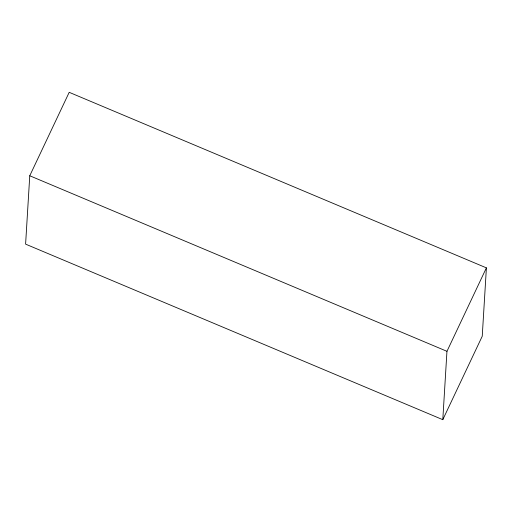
<?xml version="1.0" encoding="UTF-8"?>
<svg xmlns="http://www.w3.org/2000/svg" width="512" height="512" viewBox="0 0 512 512"><rect width="100%" height="100%" fill="white"/><g stroke="black" fill="none" stroke-linecap="round" stroke-linejoin="round"><path stroke-width="0.77" d="M29.76 175.763L25.6 244.134L442.797 419.68L482.24 336.237L486.4 267.866L69.203 92.32L29.76 175.763L446.957 351.315L442.797 419.68M446.957 351.315L486.4 267.866"/></g></svg>
